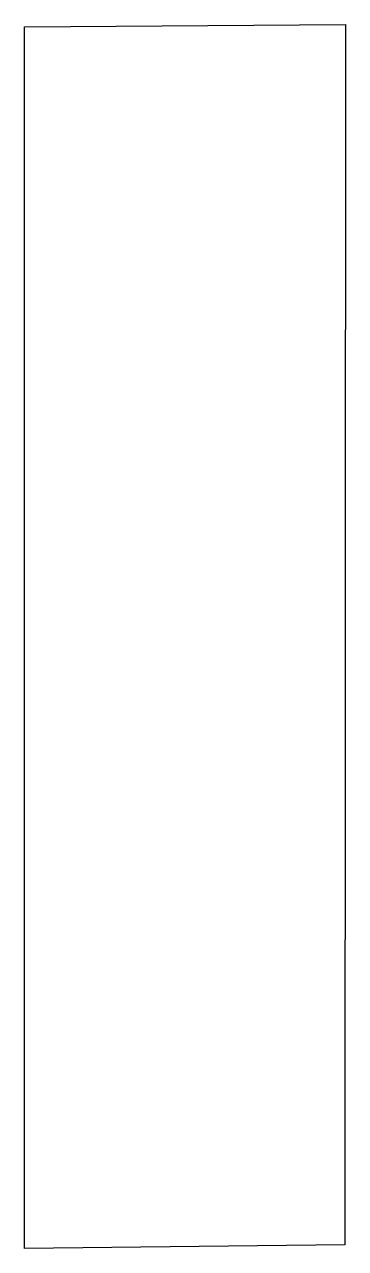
# Model space of a CAD drawing. Header units: inches. Extents: x 191.4 to 195.4, y -98.7 to -83.4.
import ezdxf

# ---------------------------------------------------------------- set-up
doc = ezdxf.new("R2010")
doc.units = ezdxf.units.IN
doc.header["$MEASUREMENT"] = 0
doc.layers.add('E201-Electrical-2nd-floor', color=6, linetype='Continuous', lineweight=9)

msp = doc.modelspace()

# ---------------------------------------------------------------- linework, layer by layer
at = {"layer": 'E201-Electrical-2nd-floor', "lineweight": -3}
msp.add_lwpolyline([(191.424, -83.4), (195.431, -83.371), (195.424, -98.608), (191.424, -98.653)], close=True, dxfattribs=at)

doc.saveas('drawing.dxf')
